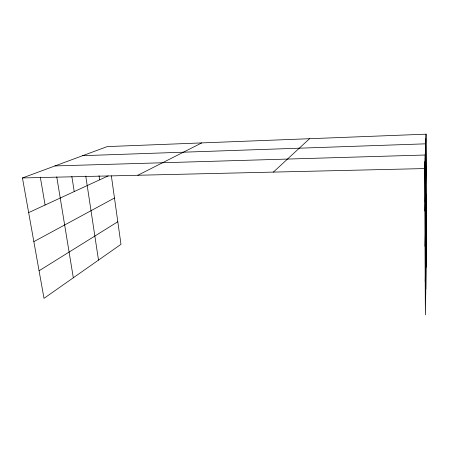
<?xml version="1.0" encoding="UTF-8"?>
<svg xmlns="http://www.w3.org/2000/svg" width="449" height="449" viewBox="0 0 449 449"><rect width="100%" height="100%" fill="white"/><g stroke="black" fill="none" stroke-linecap="round" stroke-linejoin="round"><path stroke-width="0.67" d="M425.197 281.635L426.438 222.064M425.023 246.355L426.32 194.417M424.849 211.024L426.208 166.927M426.067 134.172L426.55 248.269L425.36 314.828L424.642 168.571L426.067 134.172L107.249 146.593L22.45 177.956L44.008 298.349L120.977 244.323L111.363 175.89M273.368 172.102L309.541 138.713M39.069 270.781L117.806 221.755M33.855 241.635L114.473 198.02M137.854 175.262L201.73 142.911M28.657 212.613L108.13 175.913M82.672 155.68L425.669 143.826L426.213 267.149M54.963 165.928L425.203 155.012L425.826 288.836M22.45 177.956L424.642 168.571M40.315 177.136L45.091 205.025M56.754 176.855L73.316 277.774M71.84 176.435L74.225 191.566M85.765 176.064L98.494 260.1M99.021 175.716L99.622 179.841M425.877 138.792L426.022 172.871M425.444 149.163L425.613 186.189M424.934 161.449L425.13 201.927"/></g></svg>
